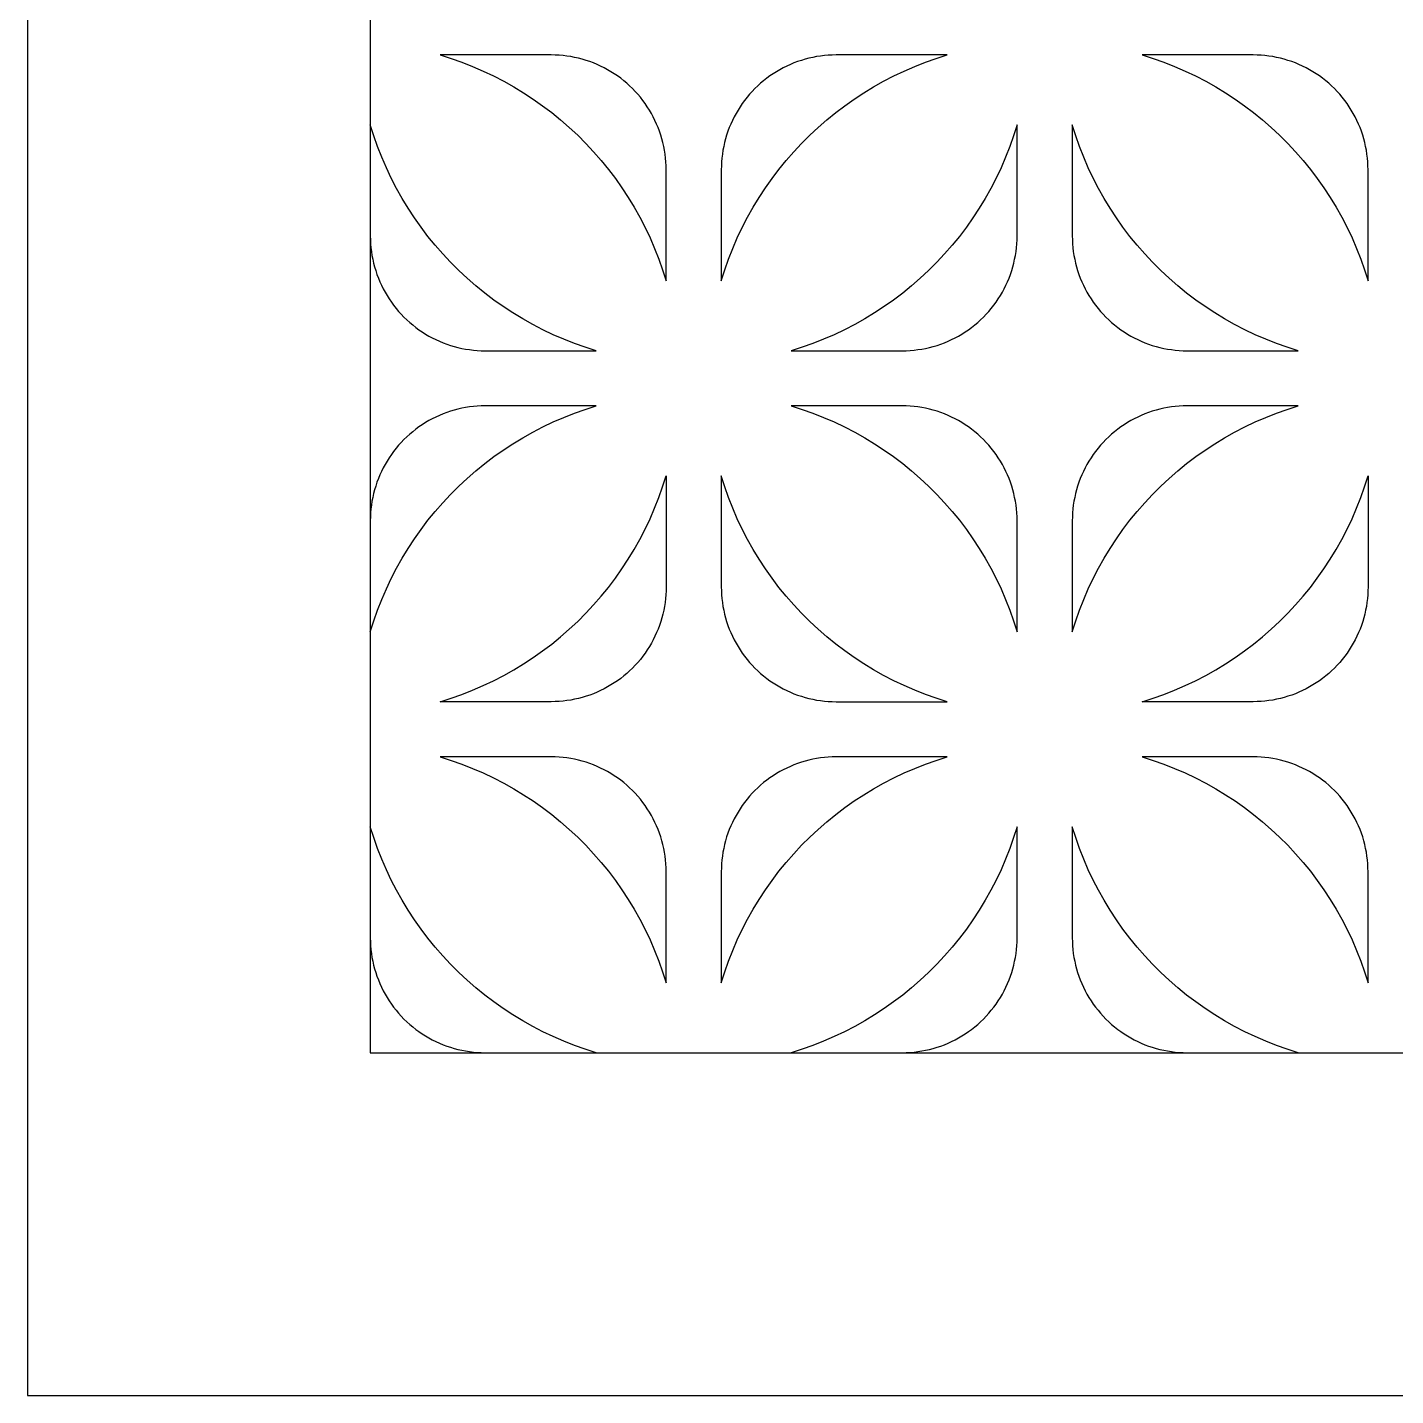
# Model space of a CAD drawing. Header units: millimetres. Extents: x 16455 to 19688, y 4050 to 7284.
# Drawn here: x 16455 to 17252, y 4050 to 4848 of the extents above; entities that cross this region are included whole.
import ezdxf

# ---------------------------------------------------------------- set-up
doc = ezdxf.new("R2010")
doc.units = ezdxf.units.MM
doc.layers.get('0').update_dxf_attribs({"color": 1, "true_color": 0xff0000})

msp = doc.modelspace()

# ---------------------------------------------------------------- linework, layer by layer
for points in [[(16454.58, 4050.49), (19687.77, 4050.49), (19687.77, 7283.68), (16454.58, 7283.68)], [(16654.58, 4250.49), (19487.77, 4250.49), (19487.77, 7083.68), (16654.58, 7083.68)]]:
    msp.add_lwpolyline(points, close=True)
for points in [[(16760.12, 4832.32), (16695.29, 4832.32)], [(16695.29, 4832.32), (16701.68, 4830.3), (16707.99, 4828.07), (16714.23, 4825.62), (16720.38, 4822.96), (16726.43, 4820.09), (16732.38, 4817.02), (16738.22, 4813.74), (16743.95, 4810.27), (16749.55, 4806.6), (16755.02, 4802.74), (16760.36, 4798.69), (16765.56, 4794.47), (16770.61, 4790.07), (16775.51, 4785.5), (16780.24, 4780.76), (16784.81, 4775.86), (16789.21, 4770.81), (16793.44, 4765.62), (16797.48, 4760.28), (16801.34, 4754.8), (16805.01, 4749.2), (16808.49, 4743.47), (16811.76, 4737.63), (16814.84, 4731.68), (16817.71, 4725.63), (16820.37, 4719.48), (16822.82, 4713.25), (16825.05, 4706.93), (16827.06, 4700.55)], [(16827.06, 4765.37), (16827.03, 4767.66), (16826.91, 4769.94), (16826.71, 4772.22), (16826.44, 4774.49), (16826.09, 4776.75), (16825.66, 4778.99), (16825.16, 4781.22), (16824.58, 4783.43), (16823.93, 4785.62), (16823.2, 4787.79), (16822.4, 4789.93), (16821.52, 4792.04), (16820.58, 4794.12), (16819.56, 4796.17), (16818.47, 4798.18), (16817.32, 4800.16), (16816.1, 4802.09), (16814.81, 4803.98), (16813.46, 4805.82), (16812.05, 4807.62), (16810.58, 4809.37), (16809.04, 4811.07), (16807.46, 4812.71), (16805.81, 4814.3), (16804.12, 4815.83), (16802.37, 4817.3), (16800.57, 4818.72), (16798.72, 4820.07), (16796.83, 4821.35), (16794.9, 4822.57), (16792.93, 4823.73), (16790.92, 4824.81), (16788.87, 4825.83), (16786.79, 4826.78), (16784.68, 4827.65), (16782.54, 4828.45), (16780.37, 4829.18), (16778.18, 4829.84), (16775.97, 4830.42), (16773.74, 4830.92), (16771.49, 4831.35), (16769.23, 4831.7), (16766.96, 4831.97), (16764.69, 4832.16), (16762.4, 4832.28), (16760.12, 4832.32)], [(16926.19, 4832.32), (16923.91, 4832.28), (16921.63, 4832.16), (16919.35, 4831.97), (16917.08, 4831.7), (16914.82, 4831.35), (16912.57, 4830.92), (16910.34, 4830.42), (16908.13, 4829.84), (16905.94, 4829.18), (16903.77, 4828.45), (16901.63, 4827.65), (16899.52, 4826.78), (16897.44, 4825.83), (16895.39, 4824.81), (16893.38, 4823.73), (16891.41, 4822.57), (16889.48, 4821.35), (16887.59, 4820.07), (16885.74, 4818.72), (16883.94, 4817.3), (16882.2, 4815.83), (16880.5, 4814.3), (16878.86, 4812.71), (16877.27, 4811.07), (16875.74, 4809.37), (16874.26, 4807.62), (16872.85, 4805.82), (16871.5, 4803.98), (16870.21, 4802.09), (16868.99, 4800.16), (16867.84, 4798.18), (16866.75, 4796.17), (16865.74, 4794.12), (16864.79, 4792.04), (16863.91, 4789.93), (16863.11, 4787.79), (16862.38, 4785.62), (16861.73, 4783.43), (16861.15, 4781.22), (16860.65, 4778.99), (16860.22, 4776.75), (16859.87, 4774.49), (16859.6, 4772.22), (16859.4, 4769.94), (16859.29, 4767.66), (16859.25, 4765.37)], [(16859.25, 4700.55), (16861.26, 4706.93), (16863.5, 4713.25), (16865.94, 4719.48), (16868.6, 4725.63), (16871.47, 4731.68), (16874.55, 4737.63), (16877.82, 4743.47), (16881.3, 4749.2), (16884.97, 4754.8), (16888.83, 4760.28), (16892.87, 4765.62), (16897.1, 4770.81), (16901.5, 4775.86), (16906.07, 4780.76), (16910.81, 4785.5), (16915.7, 4790.07), (16920.75, 4794.47), (16925.95, 4798.69), (16931.29, 4802.74), (16936.76, 4806.6), (16942.37, 4810.27), (16948.09, 4813.74), (16953.93, 4817.02), (16959.88, 4820.09), (16965.94, 4822.96), (16972.08, 4825.62), (16978.32, 4828.07), (16984.63, 4830.3), (16991.02, 4832.32)], [(16991.02, 4832.32), (16926.19, 4832.32)], [(17169.46, 4832.32), (17104.63, 4832.32)], [(17104.63, 4832.32), (17111.02, 4830.3), (17117.33, 4828.07), (17123.57, 4825.62), (17129.71, 4822.96), (17135.77, 4820.09), (17141.72, 4817.02), (17147.56, 4813.74), (17153.28, 4810.27), (17158.89, 4806.6), (17164.36, 4802.74), (17169.7, 4798.69), (17174.9, 4794.47), (17179.95, 4790.07), (17184.84, 4785.5), (17189.58, 4780.76), (17194.15, 4775.86), (17198.55, 4770.81), (17202.78, 4765.62), (17206.82, 4760.28), (17210.68, 4754.8), (17214.35, 4749.2), (17217.83, 4743.47), (17221.1, 4737.63), (17224.18, 4731.68), (17227.05, 4725.63), (17229.71, 4719.48), (17232.16, 4713.25), (17234.39, 4706.93), (17236.4, 4700.55)], [(17236.4, 4765.37), (17236.36, 4767.66), (17236.25, 4769.94), (17236.05, 4772.22), (17235.78, 4774.49), (17235.43, 4776.75), (17235, 4778.99), (17234.5, 4781.22), (17233.92, 4783.43), (17233.27, 4785.62), (17232.54, 4787.79), (17231.74, 4789.93), (17230.86, 4792.04), (17229.91, 4794.12), (17228.9, 4796.17), (17227.81, 4798.18), (17226.66, 4800.16), (17225.44, 4802.09), (17224.15, 4803.98), (17222.8, 4805.82), (17221.39, 4807.62), (17219.92, 4809.37), (17218.38, 4811.07), (17216.8, 4812.71), (17215.15, 4814.3), (17213.45, 4815.83), (17211.71, 4817.3), (17209.91, 4818.72), (17208.06, 4820.07), (17206.17, 4821.35), (17204.24, 4822.57), (17202.27, 4823.73), (17200.26, 4824.81), (17198.21, 4825.83), (17196.13, 4826.78), (17194.02, 4827.65), (17191.88, 4828.45), (17189.71, 4829.18), (17187.52, 4829.84), (17185.31, 4830.42), (17183.08, 4830.92), (17180.83, 4831.35), (17178.57, 4831.7), (17176.3, 4831.97), (17174.03, 4832.16), (17171.74, 4832.28), (17169.46, 4832.32)], [(16786.35, 4659.83), (16779.96, 4661.85), (16773.65, 4664.08), (16767.41, 4666.53), (16761.27, 4669.19), (16755.21, 4672.06), (16749.26, 4675.13), (16743.42, 4678.41), (16737.7, 4681.88), (16732.09, 4685.55), (16726.62, 4689.41), (16721.28, 4693.46), (16716.08, 4697.68), (16711.03, 4702.08), (16706.14, 4706.65), (16701.4, 4711.39), (16696.83, 4716.29), (16692.43, 4721.34), (16688.2, 4726.53), (16684.16, 4731.87), (16680.3, 4737.35), (16676.63, 4742.95), (16673.16, 4748.68), (16669.88, 4754.52), (16666.8, 4760.47), (16663.93, 4766.52), (16661.27, 4772.67), (16658.83, 4778.9), (16656.59, 4785.22), (16654.58, 4791.61)], [(16654.58, 4791.61), (16654.58, 4726.78)], [(17031.73, 4791.61), (17029.72, 4785.22), (17027.49, 4778.9), (17025.04, 4772.67), (17022.38, 4766.52), (17019.51, 4760.47), (17016.43, 4754.52), (17013.16, 4748.68), (17009.68, 4742.95), (17006.01, 4737.35), (17002.15, 4731.87), (16998.11, 4726.53), (16993.88, 4721.34), (16989.48, 4716.29), (16984.91, 4711.39), (16980.17, 4706.65), (16975.28, 4702.08), (16970.23, 4697.68), (16965.03, 4693.46), (16959.69, 4689.41), (16954.22, 4685.55), (16948.62, 4681.88), (16942.89, 4678.41), (16937.05, 4675.13), (16931.1, 4672.06), (16925.04, 4669.19), (16918.9, 4666.53), (16912.66, 4664.08), (16906.35, 4661.85), (16899.96, 4659.83)], [(17031.73, 4726.78), (17031.73, 4791.61)], [(17195.69, 4659.83), (17189.3, 4661.85), (17182.99, 4664.08), (17176.75, 4666.53), (17170.61, 4669.19), (17164.55, 4672.06), (17158.6, 4675.13), (17152.76, 4678.41), (17147.04, 4681.88), (17141.43, 4685.55), (17135.96, 4689.41), (17130.62, 4693.46), (17125.42, 4697.68), (17120.37, 4702.08), (17115.48, 4706.65), (17110.74, 4711.39), (17106.17, 4716.29), (17101.77, 4721.34), (17097.54, 4726.53), (17093.5, 4731.87), (17089.64, 4737.35), (17085.97, 4742.95), (17082.49, 4748.68), (17079.22, 4754.52), (17076.14, 4760.47), (17073.27, 4766.52), (17070.61, 4772.67), (17068.16, 4778.9), (17065.93, 4785.22), (17063.92, 4791.61)], [(17063.92, 4791.61), (17063.92, 4726.78)], [(16827.06, 4700.55), (16827.06, 4765.37)], [(16859.25, 4765.37), (16859.25, 4700.55)], [(17236.4, 4700.55), (17236.4, 4765.37)], [(16654.58, 4726.78), (16654.62, 4724.49), (16654.73, 4722.21), (16654.93, 4719.93), (16655.2, 4717.66), (16655.55, 4715.4), (16655.98, 4713.16), (16656.48, 4710.93), (16657.06, 4708.72), (16657.71, 4706.53), (16658.44, 4704.36), (16659.25, 4702.22), (16660.12, 4700.11), (16661.07, 4698.03), (16662.08, 4695.98), (16663.17, 4693.97), (16664.32, 4691.99), (16665.54, 4690.06), (16666.83, 4688.17), (16668.18, 4686.33), (16669.59, 4684.53), (16671.07, 4682.78), (16672.6, 4681.08), (16674.19, 4679.44), (16675.83, 4677.85), (16677.53, 4676.32), (16679.28, 4674.85), (16681.07, 4673.43), (16682.92, 4672.08), (16684.81, 4670.8), (16686.74, 4669.58), (16688.71, 4668.42), (16690.72, 4667.34), (16692.77, 4666.32), (16694.85, 4665.37), (16696.96, 4664.5), (16699.11, 4663.7), (16701.27, 4662.97), (16703.46, 4662.31), (16705.67, 4661.74), (16707.9, 4661.23), (16710.15, 4660.81), (16712.41, 4660.46), (16714.68, 4660.18), (16716.96, 4659.99), (16719.24, 4659.87), (16721.52, 4659.83)], [(16964.79, 4659.83), (16967.07, 4659.87), (16969.36, 4659.99), (16971.63, 4660.18), (16973.9, 4660.46), (16976.16, 4660.81), (16978.41, 4661.23), (16980.64, 4661.74), (16982.85, 4662.31), (16985.04, 4662.97), (16987.21, 4663.7), (16989.35, 4664.5), (16991.46, 4665.37), (16993.54, 4666.32), (16995.59, 4667.34), (16997.6, 4668.42), (16999.57, 4669.58), (17001.5, 4670.8), (17003.39, 4672.08), (17005.24, 4673.43), (17007.04, 4674.85), (17008.78, 4676.32), (17010.48, 4677.85), (17012.13, 4679.44), (17013.71, 4681.08), (17015.25, 4682.78), (17016.72, 4684.53), (17018.13, 4686.33), (17019.48, 4688.17), (17020.77, 4690.06), (17021.99, 4691.99), (17023.14, 4693.97), (17024.23, 4695.98), (17025.25, 4698.03), (17026.19, 4700.11), (17027.07, 4702.22), (17027.87, 4704.36), (17028.6, 4706.53), (17029.25, 4708.72), (17029.83, 4710.93), (17030.33, 4713.16), (17030.76, 4715.4), (17031.11, 4717.66), (17031.38, 4719.93), (17031.58, 4722.21), (17031.7, 4724.49), (17031.73, 4726.78)], [(17063.92, 4726.78), (17063.96, 4724.49), (17064.07, 4722.21), (17064.27, 4719.93), (17064.54, 4717.66), (17064.89, 4715.4), (17065.32, 4713.16), (17065.82, 4710.93), (17066.4, 4708.72), (17067.05, 4706.53), (17067.78, 4704.36), (17068.58, 4702.22), (17069.46, 4700.11), (17070.41, 4698.03), (17071.42, 4695.98), (17072.51, 4693.97), (17073.66, 4691.99), (17074.88, 4690.06), (17076.17, 4688.17), (17077.52, 4686.33), (17078.93, 4684.53), (17080.4, 4682.78), (17081.94, 4681.08), (17083.52, 4679.44), (17085.17, 4677.85), (17086.87, 4676.32), (17088.61, 4674.85), (17090.41, 4673.43), (17092.26, 4672.08), (17094.15, 4670.8), (17096.08, 4669.58), (17098.05, 4668.42), (17100.06, 4667.34), (17102.11, 4666.32), (17104.19, 4665.37), (17106.3, 4664.5), (17108.44, 4663.7), (17110.61, 4662.97), (17112.8, 4662.31), (17115.01, 4661.74), (17117.24, 4661.23), (17119.49, 4660.81), (17121.75, 4660.46), (17124.02, 4660.18), (17126.29, 4659.99), (17128.58, 4659.87), (17130.86, 4659.83)], [(16721.52, 4659.83), (16786.35, 4659.83)], [(16899.96, 4659.83), (16964.79, 4659.83)], [(17130.86, 4659.83), (17195.69, 4659.83)], [(16721.52, 4627.65), (16719.24, 4627.61), (16716.96, 4627.49), (16714.68, 4627.3), (16712.41, 4627.03), (16710.15, 4626.68), (16707.9, 4626.25), (16705.67, 4625.75), (16703.46, 4625.17), (16701.27, 4624.51), (16699.11, 4623.78), (16696.96, 4622.98), (16694.85, 4622.11), (16692.77, 4621.16), (16690.72, 4620.14), (16688.71, 4619.06), (16686.74, 4617.9), (16684.81, 4616.68), (16682.92, 4615.4), (16681.07, 4614.05), (16679.28, 4612.63), (16677.53, 4611.16), (16675.83, 4609.63), (16674.19, 4608.04), (16672.6, 4606.4), (16671.07, 4604.7), (16669.59, 4602.95), (16668.18, 4601.15), (16666.83, 4599.31), (16665.54, 4597.42), (16664.32, 4595.49), (16663.17, 4593.51), (16662.08, 4591.5), (16661.07, 4589.45), (16660.12, 4587.37), (16659.25, 4585.26), (16658.44, 4583.12), (16657.71, 4580.95), (16657.06, 4578.76), (16656.48, 4576.55), (16655.98, 4574.32), (16655.55, 4572.08), (16655.2, 4569.82), (16654.93, 4567.55), (16654.73, 4565.27), (16654.62, 4562.99), (16654.58, 4560.7)], [(16654.58, 4495.88), (16656.59, 4502.26), (16658.83, 4508.58), (16661.27, 4514.81), (16663.93, 4520.96), (16666.8, 4527.01), (16669.88, 4532.96), (16673.16, 4538.8), (16676.63, 4544.53), (16680.3, 4550.13), (16684.16, 4555.61), (16688.2, 4560.95), (16692.43, 4566.14), (16696.83, 4571.19), (16701.4, 4576.09), (16706.14, 4580.83), (16711.03, 4585.4), (16716.08, 4589.8), (16721.28, 4594.02), (16726.62, 4598.07), (16732.09, 4601.93), (16737.7, 4605.6), (16743.42, 4609.07), (16749.26, 4612.35), (16755.21, 4615.42), (16761.27, 4618.29), (16767.41, 4620.95), (16773.65, 4623.4), (16779.96, 4625.63), (16786.35, 4627.65)], [(16786.35, 4627.65), (16721.52, 4627.65)], [(16964.79, 4627.65), (16899.96, 4627.65)], [(16899.96, 4627.65), (16906.35, 4625.63), (16912.66, 4623.4), (16918.9, 4620.95), (16925.04, 4618.29), (16931.1, 4615.42), (16937.05, 4612.35), (16942.89, 4609.07), (16948.62, 4605.6), (16954.22, 4601.93), (16959.69, 4598.07), (16965.03, 4594.02), (16970.23, 4589.8), (16975.28, 4585.4), (16980.17, 4580.83), (16984.91, 4576.09), (16989.48, 4571.19), (16993.88, 4566.14), (16998.11, 4560.95), (17002.15, 4555.61), (17006.01, 4550.13), (17009.68, 4544.53), (17013.16, 4538.8), (17016.43, 4532.96), (17019.51, 4527.01), (17022.38, 4520.96), (17025.04, 4514.81), (17027.49, 4508.58), (17029.72, 4502.26), (17031.73, 4495.88)], [(17031.73, 4560.7), (17031.7, 4562.99), (17031.58, 4565.27), (17031.38, 4567.55), (17031.11, 4569.82), (17030.76, 4572.08), (17030.33, 4574.32), (17029.83, 4576.55), (17029.25, 4578.76), (17028.6, 4580.95), (17027.87, 4583.12), (17027.07, 4585.26), (17026.19, 4587.37), (17025.25, 4589.45), (17024.23, 4591.5), (17023.14, 4593.51), (17021.99, 4595.49), (17020.77, 4597.42), (17019.48, 4599.31), (17018.13, 4601.15), (17016.72, 4602.95), (17015.25, 4604.7), (17013.71, 4606.4), (17012.13, 4608.04), (17010.48, 4609.63), (17008.78, 4611.16), (17007.04, 4612.63), (17005.24, 4614.05), (17003.39, 4615.4), (17001.5, 4616.68), (16999.57, 4617.9), (16997.6, 4619.06), (16995.59, 4620.14), (16993.54, 4621.16), (16991.46, 4622.11), (16989.35, 4622.98), (16987.21, 4623.78), (16985.04, 4624.51), (16982.85, 4625.17), (16980.64, 4625.75), (16978.41, 4626.25), (16976.16, 4626.68), (16973.9, 4627.03), (16971.63, 4627.3), (16969.36, 4627.49), (16967.07, 4627.61), (16964.79, 4627.65)], [(17130.86, 4627.65), (17128.58, 4627.61), (17126.29, 4627.49), (17124.02, 4627.3), (17121.75, 4627.03), (17119.49, 4626.68), (17117.24, 4626.25), (17115.01, 4625.75), (17112.8, 4625.17), (17110.61, 4624.51), (17108.44, 4623.78), (17106.3, 4622.98), (17104.19, 4622.11), (17102.11, 4621.16), (17100.06, 4620.14), (17098.05, 4619.06), (17096.08, 4617.9), (17094.15, 4616.68), (17092.26, 4615.4), (17090.41, 4614.05), (17088.61, 4612.63), (17086.87, 4611.16), (17085.17, 4609.63), (17083.52, 4608.04), (17081.94, 4606.4), (17080.4, 4604.7), (17078.93, 4602.95), (17077.52, 4601.15), (17076.17, 4599.31), (17074.88, 4597.42), (17073.66, 4595.49), (17072.51, 4593.51), (17071.42, 4591.5), (17070.41, 4589.45), (17069.46, 4587.37), (17068.58, 4585.26), (17067.78, 4583.12), (17067.05, 4580.95), (17066.4, 4578.76), (17065.82, 4576.55), (17065.32, 4574.32), (17064.89, 4572.08), (17064.54, 4569.82), (17064.27, 4567.55), (17064.07, 4565.27), (17063.96, 4562.99), (17063.92, 4560.7)], [(17063.92, 4495.88), (17065.93, 4502.26), (17068.16, 4508.58), (17070.61, 4514.81), (17073.27, 4520.96), (17076.14, 4527.01), (17079.22, 4532.96), (17082.49, 4538.8), (17085.97, 4544.53), (17089.64, 4550.13), (17093.5, 4555.61), (17097.54, 4560.95), (17101.77, 4566.14), (17106.17, 4571.19), (17110.74, 4576.09), (17115.48, 4580.83), (17120.37, 4585.4), (17125.42, 4589.8), (17130.62, 4594.02), (17135.96, 4598.07), (17141.43, 4601.93), (17147.04, 4605.6), (17152.76, 4609.07), (17158.6, 4612.35), (17164.55, 4615.42), (17170.61, 4618.29), (17176.75, 4620.95), (17182.99, 4623.4), (17189.3, 4625.63), (17195.69, 4627.65)], [(17195.69, 4627.65), (17130.86, 4627.65)], [(16695.29, 4455.16), (16701.68, 4457.18), (16707.99, 4459.41), (16714.23, 4461.86), (16720.38, 4464.52), (16726.43, 4467.39), (16732.38, 4470.46), (16738.22, 4473.74), (16743.95, 4477.21), (16749.55, 4480.88), (16755.02, 4484.74), (16760.36, 4488.79), (16765.56, 4493.01), (16770.61, 4497.41), (16775.51, 4501.99), (16780.24, 4506.72), (16784.81, 4511.62), (16789.21, 4516.67), (16793.44, 4521.86), (16797.48, 4527.2), (16801.34, 4532.68), (16805.01, 4538.28), (16808.49, 4544.01), (16811.76, 4549.85), (16814.84, 4555.8), (16817.71, 4561.85), (16820.37, 4568), (16822.82, 4574.23), (16825.05, 4580.55), (16827.06, 4586.94)], [(16827.06, 4586.94), (16827.06, 4522.11)], [(16991.02, 4455.16), (16984.63, 4457.18), (16978.32, 4459.41), (16972.08, 4461.86), (16965.94, 4464.52), (16959.88, 4467.39), (16953.93, 4470.46), (16948.09, 4473.74), (16942.37, 4477.21), (16936.76, 4480.88), (16931.29, 4484.74), (16925.95, 4488.79), (16920.75, 4493.01), (16915.7, 4497.41), (16910.81, 4501.99), (16906.07, 4506.72), (16901.5, 4511.62), (16897.1, 4516.67), (16892.87, 4521.86), (16888.83, 4527.2), (16884.97, 4532.68), (16881.3, 4538.28), (16877.82, 4544.01), (16874.55, 4549.85), (16871.47, 4555.8), (16868.6, 4561.85), (16865.94, 4568), (16863.5, 4574.23), (16861.26, 4580.55), (16859.25, 4586.94)], [(16859.25, 4586.94), (16859.25, 4522.11)], [(17104.63, 4455.16), (17111.02, 4457.18), (17117.33, 4459.41), (17123.57, 4461.86), (17129.71, 4464.52), (17135.77, 4467.39), (17141.72, 4470.46), (17147.56, 4473.74), (17153.28, 4477.21), (17158.89, 4480.88), (17164.36, 4484.74), (17169.7, 4488.79), (17174.9, 4493.01), (17179.95, 4497.41), (17184.84, 4501.99), (17189.58, 4506.72), (17194.15, 4511.62), (17198.55, 4516.67), (17202.78, 4521.86), (17206.82, 4527.2), (17210.68, 4532.68), (17214.35, 4538.28), (17217.83, 4544.01), (17221.1, 4549.85), (17224.18, 4555.8), (17227.05, 4561.85), (17229.71, 4568), (17232.16, 4574.23), (17234.39, 4580.55), (17236.4, 4586.94)], [(17236.4, 4586.94), (17236.4, 4522.11)], [(16654.58, 4560.7), (16654.58, 4495.88)], [(17031.73, 4495.88), (17031.73, 4560.7)], [(17063.92, 4560.7), (17063.92, 4495.88)], [(16827.06, 4522.11), (16827.03, 4519.82), (16826.91, 4517.54), (16826.71, 4515.26), (16826.44, 4512.99), (16826.09, 4510.73), (16825.66, 4508.49), (16825.16, 4506.26), (16824.58, 4504.05), (16823.93, 4501.86), (16823.2, 4499.69), (16822.4, 4497.55), (16821.52, 4495.44), (16820.58, 4493.36), (16819.56, 4491.31), (16818.47, 4489.3), (16817.32, 4487.32), (16816.1, 4485.39), (16814.81, 4483.5), (16813.46, 4481.66), (16812.05, 4479.86), (16810.58, 4478.11), (16809.04, 4476.41), (16807.46, 4474.77), (16805.81, 4473.18), (16804.12, 4471.65), (16802.37, 4470.18), (16800.57, 4468.77), (16798.72, 4467.42), (16796.83, 4466.13), (16794.9, 4464.91), (16792.93, 4463.75), (16790.92, 4462.67), (16788.87, 4461.65), (16786.79, 4460.7), (16784.68, 4459.83), (16782.54, 4459.03), (16780.37, 4458.3), (16778.18, 4457.64), (16775.97, 4457.07), (16773.74, 4456.56), (16771.49, 4456.14), (16769.23, 4455.79), (16766.96, 4455.51), (16764.69, 4455.32), (16762.4, 4455.2), (16760.12, 4455.16)], [(16859.25, 4522.11), (16859.29, 4519.82), (16859.4, 4517.54), (16859.6, 4515.26), (16859.87, 4512.99), (16860.22, 4510.73), (16860.65, 4508.49), (16861.15, 4506.26), (16861.73, 4504.05), (16862.38, 4501.86), (16863.11, 4499.69), (16863.91, 4497.55), (16864.79, 4495.44), (16865.74, 4493.36), (16866.75, 4491.31), (16867.84, 4489.3), (16868.99, 4487.32), (16870.21, 4485.39), (16871.5, 4483.5), (16872.85, 4481.66), (16874.26, 4479.86), (16875.74, 4478.11), (16877.27, 4476.41), (16878.86, 4474.77), (16880.5, 4473.18), (16882.2, 4471.65), (16883.94, 4470.18), (16885.74, 4468.77), (16887.59, 4467.42), (16889.48, 4466.13), (16891.41, 4464.91), (16893.38, 4463.75), (16895.39, 4462.67), (16897.44, 4461.65), (16899.52, 4460.7), (16901.63, 4459.83), (16903.77, 4459.03), (16905.94, 4458.3), (16908.13, 4457.64), (16910.34, 4457.07), (16912.57, 4456.56), (16914.82, 4456.14), (16917.08, 4455.79), (16919.35, 4455.51), (16921.63, 4455.32), (16923.91, 4455.2), (16926.19, 4455.16)], [(17236.4, 4522.11), (17236.36, 4519.82), (17236.25, 4517.54), (17236.05, 4515.26), (17235.78, 4512.99), (17235.43, 4510.73), (17235, 4508.49), (17234.5, 4506.26), (17233.92, 4504.05), (17233.27, 4501.86), (17232.54, 4499.69), (17231.74, 4497.55), (17230.86, 4495.44), (17229.91, 4493.36), (17228.9, 4491.31), (17227.81, 4489.3), (17226.66, 4487.32), (17225.44, 4485.39), (17224.15, 4483.5), (17222.8, 4481.66), (17221.39, 4479.86), (17219.92, 4478.11), (17218.38, 4476.41), (17216.8, 4474.77), (17215.15, 4473.18), (17213.45, 4471.65), (17211.71, 4470.18), (17209.91, 4468.77), (17208.06, 4467.42), (17206.17, 4466.13), (17204.24, 4464.91), (17202.27, 4463.75), (17200.26, 4462.67), (17198.21, 4461.65), (17196.13, 4460.7), (17194.02, 4459.83), (17191.88, 4459.03), (17189.71, 4458.3), (17187.52, 4457.64), (17185.31, 4457.07), (17183.08, 4456.56), (17180.83, 4456.14), (17178.57, 4455.79), (17176.3, 4455.51), (17174.03, 4455.32), (17171.74, 4455.2), (17169.46, 4455.16)], [(16760.12, 4455.16), (16695.29, 4455.16)], [(16926.19, 4455.16), (16991.02, 4455.16)], [(17169.46, 4455.16), (17104.63, 4455.16)], [(16760.12, 4422.98), (16695.29, 4422.98)], [(16695.29, 4422.98), (16701.68, 4420.96), (16707.99, 4418.73), (16714.23, 4416.28), (16720.38, 4413.62), (16726.43, 4410.75), (16732.38, 4407.68), (16738.22, 4404.4), (16743.95, 4400.93), (16749.55, 4397.26), (16755.02, 4393.4), (16760.36, 4389.35), (16765.56, 4385.13), (16770.61, 4380.73), (16775.51, 4376.16), (16780.24, 4371.42), (16784.81, 4366.52), (16789.21, 4361.48), (16793.44, 4356.28), (16797.48, 4350.94), (16801.34, 4345.46), (16805.01, 4339.86), (16808.49, 4334.13), (16811.76, 4328.29), (16814.84, 4322.34), (16817.71, 4316.29), (16820.37, 4310.14), (16822.82, 4303.91), (16825.05, 4297.59), (16827.06, 4291.21)], [(16827.06, 4356.03), (16827.03, 4358.32), (16826.91, 4360.6), (16826.71, 4362.88), (16826.44, 4365.15), (16826.09, 4367.41), (16825.66, 4369.65), (16825.16, 4371.88), (16824.58, 4374.09), (16823.93, 4376.29), (16823.2, 4378.45), (16822.4, 4380.59), (16821.52, 4382.7), (16820.58, 4384.79), (16819.56, 4386.83), (16818.47, 4388.84), (16817.32, 4390.82), (16816.1, 4392.75), (16814.81, 4394.64), (16813.46, 4396.48), (16812.05, 4398.28), (16810.58, 4400.03), (16809.04, 4401.73), (16807.46, 4403.37), (16805.81, 4404.96), (16804.12, 4406.49), (16802.37, 4407.96), (16800.57, 4409.38), (16798.72, 4410.73), (16796.83, 4412.01), (16794.9, 4413.23), (16792.93, 4414.39), (16790.92, 4415.47), (16788.87, 4416.49), (16786.79, 4417.44), (16784.68, 4418.31), (16782.54, 4419.11), (16780.37, 4419.84), (16778.18, 4420.5), (16775.97, 4421.08), (16773.74, 4421.58), (16771.49, 4422.01), (16769.23, 4422.36), (16766.96, 4422.63), (16764.69, 4422.82), (16762.4, 4422.94), (16760.12, 4422.98)], [(16926.19, 4422.98), (16923.91, 4422.94), (16921.63, 4422.82), (16919.35, 4422.63), (16917.08, 4422.36), (16914.82, 4422.01), (16912.57, 4421.58), (16910.34, 4421.08), (16908.13, 4420.5), (16905.94, 4419.84), (16903.77, 4419.11), (16901.63, 4418.31), (16899.52, 4417.44), (16897.44, 4416.49), (16895.39, 4415.47), (16893.38, 4414.39), (16891.41, 4413.23), (16889.48, 4412.01), (16887.59, 4410.73), (16885.74, 4409.38), (16883.94, 4407.96), (16882.2, 4406.49), (16880.5, 4404.96), (16878.86, 4403.37), (16877.27, 4401.73), (16875.74, 4400.03), (16874.26, 4398.28), (16872.85, 4396.48), (16871.5, 4394.64), (16870.21, 4392.75), (16868.99, 4390.82), (16867.84, 4388.84), (16866.75, 4386.83), (16865.74, 4384.79), (16864.79, 4382.7), (16863.91, 4380.59), (16863.11, 4378.45), (16862.38, 4376.29), (16861.73, 4374.09), (16861.15, 4371.88), (16860.65, 4369.65), (16860.22, 4367.41), (16859.87, 4365.15), (16859.6, 4362.88), (16859.4, 4360.6), (16859.29, 4358.32), (16859.25, 4356.03)], [(16859.25, 4291.21), (16861.26, 4297.59), (16863.5, 4303.91), (16865.94, 4310.14), (16868.6, 4316.29), (16871.47, 4322.34), (16874.55, 4328.29), (16877.82, 4334.13), (16881.3, 4339.86), (16884.97, 4345.46), (16888.83, 4350.94), (16892.87, 4356.28), (16897.1, 4361.48), (16901.5, 4366.52), (16906.07, 4371.42), (16910.81, 4376.16), (16915.7, 4380.73), (16920.75, 4385.13), (16925.95, 4389.35), (16931.29, 4393.4), (16936.76, 4397.26), (16942.37, 4400.93), (16948.09, 4404.4), (16953.93, 4407.68), (16959.88, 4410.75), (16965.94, 4413.62), (16972.08, 4416.28), (16978.32, 4418.73), (16984.63, 4420.96), (16991.02, 4422.98)], [(16991.02, 4422.98), (16926.19, 4422.98)], [(17169.46, 4422.98), (17104.63, 4422.98)], [(17104.63, 4422.98), (17111.02, 4420.96), (17117.33, 4418.73), (17123.57, 4416.28), (17129.71, 4413.62), (17135.77, 4410.75), (17141.72, 4407.68), (17147.56, 4404.4), (17153.28, 4400.93), (17158.89, 4397.26), (17164.36, 4393.4), (17169.7, 4389.35), (17174.9, 4385.13), (17179.95, 4380.73), (17184.84, 4376.16), (17189.58, 4371.42), (17194.15, 4366.52), (17198.55, 4361.48), (17202.78, 4356.28), (17206.82, 4350.94), (17210.68, 4345.46), (17214.35, 4339.86), (17217.83, 4334.13), (17221.1, 4328.29), (17224.18, 4322.34), (17227.05, 4316.29), (17229.71, 4310.14), (17232.16, 4303.91), (17234.39, 4297.59), (17236.4, 4291.21)], [(17236.4, 4356.03), (17236.36, 4358.32), (17236.25, 4360.6), (17236.05, 4362.88), (17235.78, 4365.15), (17235.43, 4367.41), (17235, 4369.65), (17234.5, 4371.88), (17233.92, 4374.09), (17233.27, 4376.29), (17232.54, 4378.45), (17231.74, 4380.59), (17230.86, 4382.7), (17229.91, 4384.79), (17228.9, 4386.83), (17227.81, 4388.84), (17226.66, 4390.82), (17225.44, 4392.75), (17224.15, 4394.64), (17222.8, 4396.48), (17221.39, 4398.28), (17219.92, 4400.03), (17218.38, 4401.73), (17216.8, 4403.37), (17215.15, 4404.96), (17213.45, 4406.49), (17211.71, 4407.96), (17209.91, 4409.38), (17208.06, 4410.73), (17206.17, 4412.01), (17204.24, 4413.23), (17202.27, 4414.39), (17200.26, 4415.47), (17198.21, 4416.49), (17196.13, 4417.44), (17194.02, 4418.31), (17191.88, 4419.11), (17189.71, 4419.84), (17187.52, 4420.5), (17185.31, 4421.08), (17183.08, 4421.58), (17180.83, 4422.01), (17178.57, 4422.36), (17176.3, 4422.63), (17174.03, 4422.82), (17171.74, 4422.94), (17169.46, 4422.98)], [(16786.35, 4250.49), (16779.96, 4252.51), (16773.65, 4254.74), (16767.41, 4257.19), (16761.27, 4259.85), (16755.21, 4262.72), (16749.26, 4265.79), (16743.42, 4269.07), (16737.7, 4272.55), (16732.09, 4276.21), (16726.62, 4280.07), (16721.28, 4284.12), (16716.08, 4288.34), (16711.03, 4292.74), (16706.14, 4297.32), (16701.4, 4302.05), (16696.83, 4306.95), (16692.43, 4312), (16688.2, 4317.19), (16684.16, 4322.53), (16680.3, 4328.01), (16676.63, 4333.61), (16673.16, 4339.34), (16669.88, 4345.18), (16666.8, 4351.13), (16663.93, 4357.18), (16661.27, 4363.33), (16658.83, 4369.56), (16656.59, 4375.88), (16654.58, 4382.27)], [(16654.58, 4382.27), (16654.58, 4317.44)], [(17031.73, 4382.27), (17029.72, 4375.88), (17027.49, 4369.56), (17025.04, 4363.33), (17022.38, 4357.18), (17019.51, 4351.13), (17016.43, 4345.18), (17013.16, 4339.34), (17009.68, 4333.61), (17006.01, 4328.01), (17002.15, 4322.53), (16998.11, 4317.19), (16993.88, 4312), (16989.48, 4306.95), (16984.91, 4302.05), (16980.17, 4297.32), (16975.28, 4292.74), (16970.23, 4288.34), (16965.03, 4284.12), (16959.69, 4280.07), (16954.22, 4276.21), (16948.62, 4272.55), (16942.89, 4269.07), (16937.05, 4265.79), (16931.1, 4262.72), (16925.04, 4259.85), (16918.9, 4257.19), (16912.66, 4254.74), (16906.35, 4252.51), (16899.96, 4250.49)], [(17031.73, 4317.44), (17031.73, 4382.27)], [(17195.69, 4250.49), (17189.3, 4252.51), (17182.99, 4254.74), (17176.75, 4257.19), (17170.61, 4259.85), (17164.55, 4262.72), (17158.6, 4265.79), (17152.76, 4269.07), (17147.04, 4272.55), (17141.43, 4276.21), (17135.96, 4280.07), (17130.62, 4284.12), (17125.42, 4288.34), (17120.37, 4292.74), (17115.48, 4297.32), (17110.74, 4302.05), (17106.17, 4306.95), (17101.77, 4312), (17097.54, 4317.19), (17093.5, 4322.53), (17089.64, 4328.01), (17085.97, 4333.61), (17082.49, 4339.34), (17079.22, 4345.18), (17076.14, 4351.13), (17073.27, 4357.18), (17070.61, 4363.33), (17068.16, 4369.56), (17065.93, 4375.88), (17063.92, 4382.27)], [(17063.92, 4382.27), (17063.92, 4317.44)], [(16827.06, 4291.21), (16827.06, 4356.03)], [(16859.25, 4356.03), (16859.25, 4291.21)], [(17236.4, 4291.21), (17236.4, 4356.03)], [(16654.58, 4317.44), (16654.62, 4315.15), (16654.73, 4312.87), (16654.93, 4310.59), (16655.2, 4308.32), (16655.55, 4306.06), (16655.98, 4303.82), (16656.48, 4301.59), (16657.06, 4299.38), (16657.71, 4297.19), (16658.44, 4295.02), (16659.25, 4292.88), (16660.12, 4290.77), (16661.07, 4288.69), (16662.08, 4286.64), (16663.17, 4284.63), (16664.32, 4282.65), (16665.54, 4280.72), (16666.83, 4278.83), (16668.18, 4276.99), (16669.59, 4275.19), (16671.07, 4273.44), (16672.6, 4271.74), (16674.19, 4270.1), (16675.83, 4268.51), (16677.53, 4266.98), (16679.28, 4265.51), (16681.07, 4264.1), (16682.92, 4262.75), (16684.81, 4261.46), (16686.74, 4260.24), (16688.71, 4259.08), (16690.72, 4258), (16692.77, 4256.98), (16694.85, 4256.04), (16696.96, 4255.16), (16699.11, 4254.36), (16701.27, 4253.63), (16703.46, 4252.98), (16705.67, 4252.4), (16707.9, 4251.89), (16710.15, 4251.47), (16712.41, 4251.12), (16714.68, 4250.84), (16716.96, 4250.65), (16719.24, 4250.53), (16721.52, 4250.49)], [(16964.79, 4250.49), (16967.07, 4250.53), (16969.36, 4250.65), (16971.63, 4250.84), (16973.9, 4251.12), (16976.16, 4251.47), (16978.41, 4251.89), (16980.64, 4252.4), (16982.85, 4252.98), (16985.04, 4253.63), (16987.21, 4254.36), (16989.35, 4255.16), (16991.46, 4256.04), (16993.54, 4256.98), (16995.59, 4258), (16997.6, 4259.08), (16999.57, 4260.24), (17001.5, 4261.46), (17003.39, 4262.75), (17005.24, 4264.1), (17007.04, 4265.51), (17008.78, 4266.98), (17010.48, 4268.51), (17012.13, 4270.1), (17013.71, 4271.74), (17015.25, 4273.44), (17016.72, 4275.19), (17018.13, 4276.99), (17019.48, 4278.83), (17020.77, 4280.72), (17021.99, 4282.65), (17023.14, 4284.63), (17024.23, 4286.64), (17025.25, 4288.69), (17026.19, 4290.77), (17027.07, 4292.88), (17027.87, 4295.02), (17028.6, 4297.19), (17029.25, 4299.38), (17029.83, 4301.59), (17030.33, 4303.82), (17030.76, 4306.06), (17031.11, 4308.32), (17031.38, 4310.59), (17031.58, 4312.87), (17031.7, 4315.15), (17031.73, 4317.44)], [(17063.92, 4317.44), (17063.96, 4315.15), (17064.07, 4312.87), (17064.27, 4310.59), (17064.54, 4308.32), (17064.89, 4306.06), (17065.32, 4303.82), (17065.82, 4301.59), (17066.4, 4299.38), (17067.05, 4297.19), (17067.78, 4295.02), (17068.58, 4292.88), (17069.46, 4290.77), (17070.41, 4288.69), (17071.42, 4286.64), (17072.51, 4284.63), (17073.66, 4282.65), (17074.88, 4280.72), (17076.17, 4278.83), (17077.52, 4276.99), (17078.93, 4275.19), (17080.4, 4273.44), (17081.94, 4271.74), (17083.52, 4270.1), (17085.17, 4268.51), (17086.87, 4266.98), (17088.61, 4265.51), (17090.41, 4264.1), (17092.26, 4262.75), (17094.15, 4261.46), (17096.08, 4260.24), (17098.05, 4259.08), (17100.06, 4258), (17102.11, 4256.98), (17104.19, 4256.04), (17106.3, 4255.16), (17108.44, 4254.36), (17110.61, 4253.63), (17112.8, 4252.98), (17115.01, 4252.4), (17117.24, 4251.89), (17119.49, 4251.47), (17121.75, 4251.12), (17124.02, 4250.84), (17126.29, 4250.65), (17128.58, 4250.53), (17130.86, 4250.49)], [(16721.52, 4250.49), (16786.35, 4250.49)], [(16899.96, 4250.49), (16964.79, 4250.49)], [(17130.86, 4250.49), (17195.69, 4250.49)]]:
    msp.add_lwpolyline(points)

doc.saveas('drawing.dxf')
